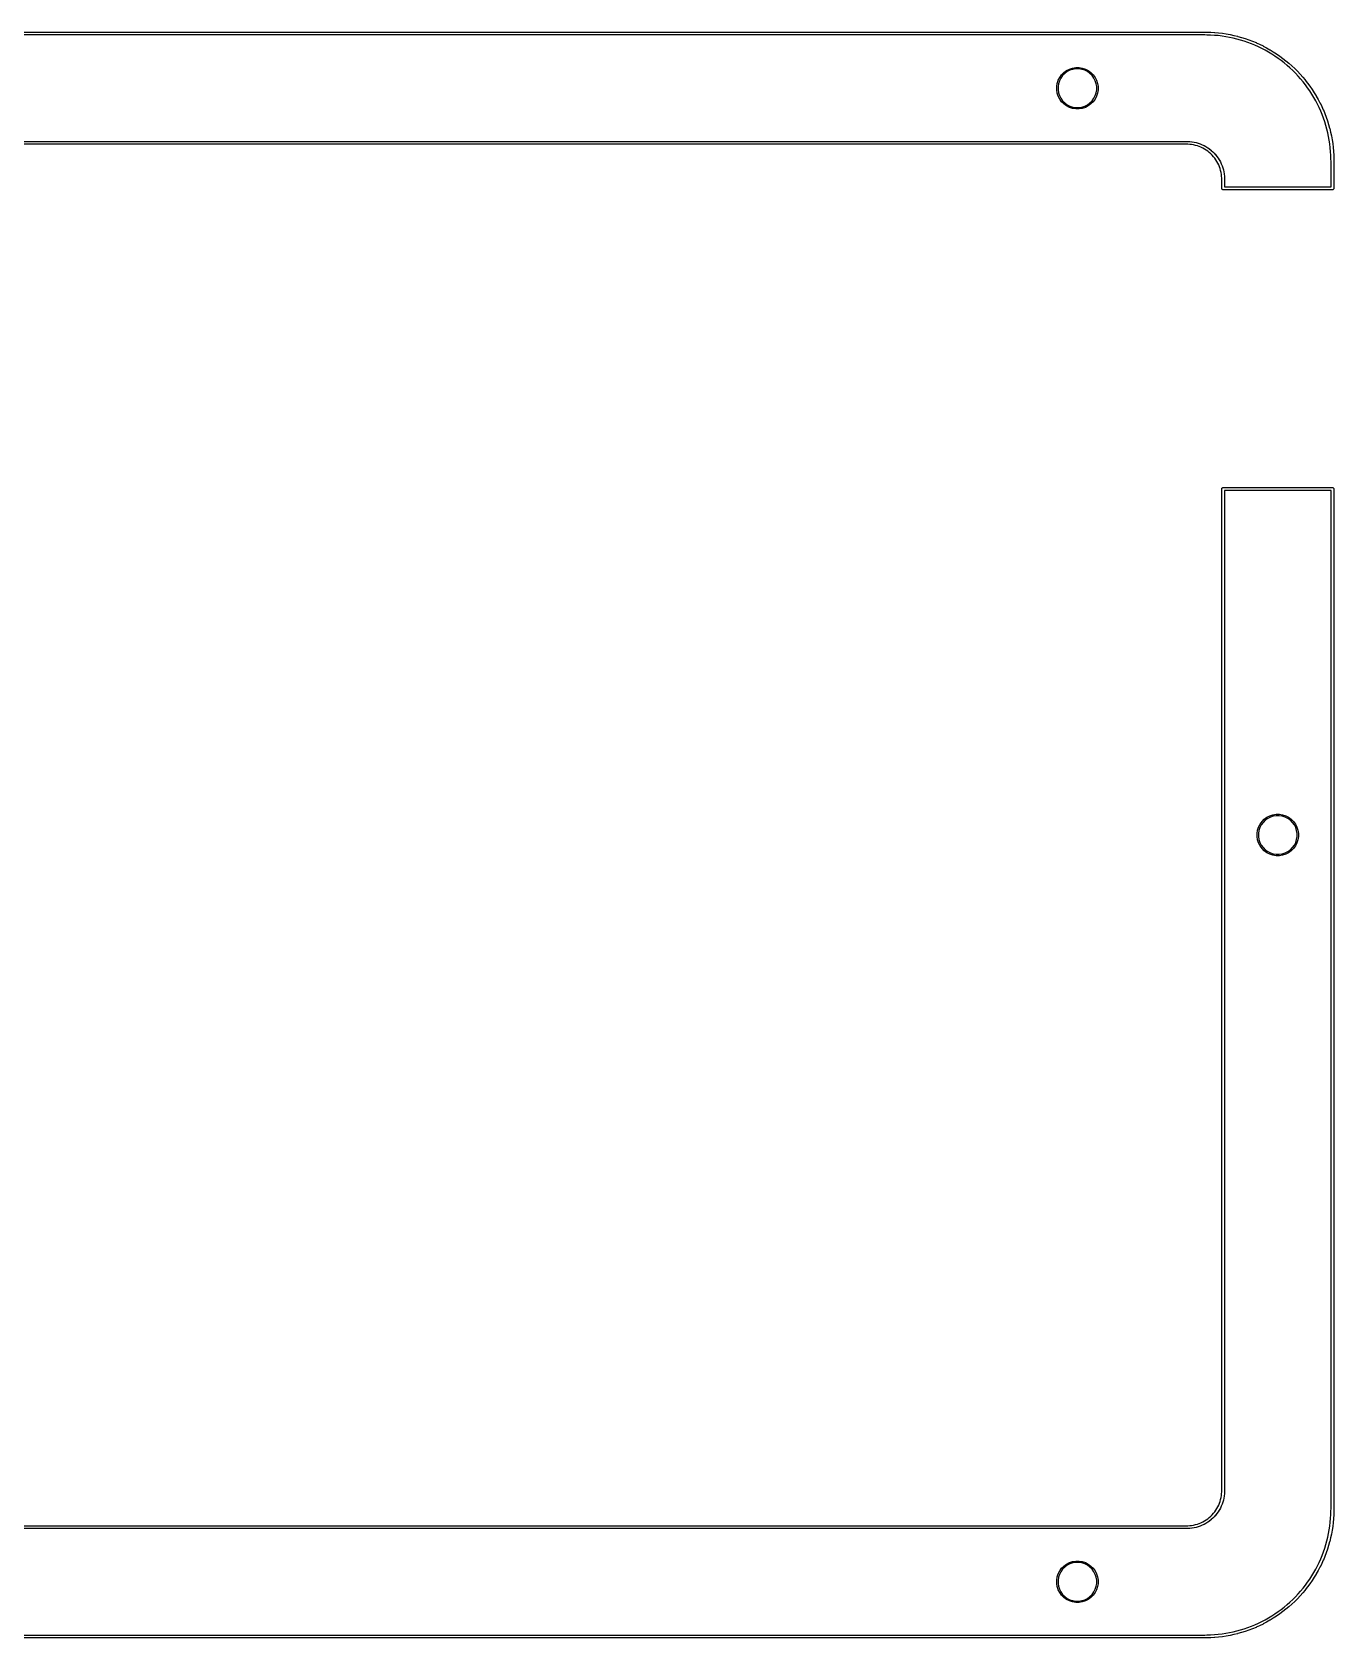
# Model space of a CAD drawing. Header units: inches. Extents: x 2.7 to 10.1, y -5.95 to -1.55.
# Drawn here: x 6.531 to 10.104, y -5.954 to -1.546 of the extents above; entities that cross this region are included whole.
import ezdxf

# ---------------------------------------------------------------- set-up
doc = ezdxf.new("R2010")
doc.units = ezdxf.units.IN
doc.header["$MEASUREMENT"] = 0
doc.layers.add('User.Comments', color=174, linetype='CONTINUOUS', true_color=0x000084)

msp = doc.modelspace()

# ---------------------------------------------------------------- linework, layer by layer
at = {"layer": 'User.Comments', "linetype": 'CONTINUOUS'}
for p, q in [((3.05, -1.5461), (9.75, -1.5461)), ((9.75, -1.5539), (3.05, -1.5539)), ((9.75, -1.5461), (9.75, -1.5461)), ((9.75, -1.5461), (9.7553, -1.5461)), ((9.75, -1.5461), (9.75, -1.5461)), ((9.7552, -1.554), (9.75, -1.5539)), ((9.7657, -1.5543), (9.7552, -1.554)), ((9.7553, -1.5461), (9.7554, -1.5461)), ((9.7554, -1.5461), (9.7554, -1.5461)), ((9.7554, -1.5461), (9.766, -1.5464)), ((9.7761, -1.5549), (9.7657, -1.5543)), ((9.766, -1.5464), (9.766, -1.5464)), ((9.766, -1.5464), (9.7661, -1.5464)), ((9.7661, -1.5464), (9.7766, -1.547)), ((9.7865, -1.5558), (9.7761, -1.5549)), ((9.7766, -1.547), (9.7767, -1.5471)), ((9.7767, -1.5471), (9.7768, -1.5471)), ((9.7768, -1.5471), (9.7873, -1.548)), ((9.7969, -1.5571), (9.7865, -1.5558)), ((9.7873, -1.548), (9.7874, -1.548)), ((9.7874, -1.548), (9.7874, -1.548)), ((9.7874, -1.548), (9.7979, -1.5493)), ((9.8072, -1.5587), (9.7969, -1.5571)), ((9.7979, -1.5493), (9.798, -1.5493)), ((9.798, -1.5493), (9.798, -1.5493)), ((9.798, -1.5493), (9.8085, -1.5509)), ((9.8175, -1.5606), (9.8072, -1.5587)), ((9.8085, -1.5509), (9.8085, -1.5509)), ((9.8085, -1.5509), (9.8086, -1.5509)), ((9.8086, -1.5509), (9.819, -1.5528)), ((9.8277, -1.5628), (9.8175, -1.5606)), ((9.819, -1.5528), (9.8191, -1.5528)), ((9.8191, -1.5528), (9.8191, -1.5529)), ((9.8191, -1.5529), (9.8294, -1.5551)), ((9.8379, -1.5653), (9.8277, -1.5628)), ((9.8294, -1.5551), (9.8295, -1.5551)), ((9.8295, -1.5551), (9.8296, -1.5551)), ((9.8296, -1.5551), (9.8398, -1.5576)), ((9.848, -1.5681), (9.8379, -1.5653)), ((9.8398, -1.5576), (9.8399, -1.5577)), ((9.8399, -1.5577), (9.8399, -1.5577)), ((9.8399, -1.5577), (9.8501, -1.5605)), ((9.8579, -1.5712), (9.848, -1.5681)), ((9.8501, -1.5605), (9.8502, -1.5605)), ((9.8502, -1.5605), (9.8502, -1.5605)), ((9.8502, -1.5605), (9.8603, -1.5637)), ((9.8678, -1.5746), (9.8579, -1.5712)), ((9.8603, -1.5637), (9.8604, -1.5637)), ((9.8604, -1.5637), (9.8605, -1.5637)), ((9.8605, -1.5637), (9.8704, -1.5672)), ((9.8776, -1.5783), (9.8678, -1.5746)), ((9.8704, -1.5672), (9.8705, -1.5672)), ((9.8705, -1.5672), (9.8706, -1.5672)), ((9.8706, -1.5672), (9.8804, -1.571)), ((9.8873, -1.5823), (9.8776, -1.5783)), ((9.8804, -1.571), (9.8805, -1.571)), ((9.8805, -1.571), (9.8806, -1.571)), ((9.8806, -1.571), (9.8903, -1.575)), ((9.8968, -1.5866), (9.8873, -1.5823)), ((9.8903, -1.575), (9.8904, -1.5751)), ((9.8904, -1.5751), (9.8904, -1.5751)), ((9.8904, -1.5751), (9.9001, -1.5794)), ((9.9062, -1.5912), (9.8968, -1.5866)), ((9.9001, -1.5794), (9.9001, -1.5795)), ((9.9001, -1.5795), (9.9002, -1.5795)), ((9.9002, -1.5795), (9.9097, -1.5841)), ((9.9097, -1.5841), (9.9097, -1.5841)), ((9.9097, -1.5841), (9.9098, -1.5842)), ((9.9098, -1.5842), (9.9192, -1.5891)), ((9.9154, -1.596), (9.9062, -1.5912)), ((9.9245, -1.6012), (9.9154, -1.596)), ((9.9192, -1.5891), (9.9192, -1.5891)), ((9.9192, -1.5891), (9.9193, -1.5891)), ((9.9193, -1.5891), (9.9285, -1.5943)), ((9.9335, -1.6066), (9.9245, -1.6012)), ((9.9285, -1.5943), (9.9285, -1.5944)), ((9.9285, -1.5944), (9.9286, -1.5944)), ((9.9286, -1.5944), (9.9376, -1.5999)), ((9.9423, -1.6122), (9.9335, -1.6066)), ((9.9376, -1.5999), (9.9377, -1.5999)), ((9.9377, -1.5999), (9.9377, -1.5999)), ((9.9377, -1.5999), (9.9466, -1.6057)), ((9.9509, -1.6182), (9.9423, -1.6122)), ((9.9466, -1.6057), (9.9466, -1.6057)), ((9.9466, -1.6057), (9.9467, -1.6057)), ((9.9467, -1.6057), (9.9554, -1.6117)), ((9.9593, -1.6244), (9.9509, -1.6182)), ((9.9554, -1.6117), (9.9554, -1.6118)), ((9.9554, -1.6118), (9.9555, -1.6118)), ((9.9555, -1.6118), (9.964, -1.6181)), ((9.9675, -1.6308), (9.9593, -1.6244)), ((9.964, -1.6181), (9.9641, -1.6181)), ((9.9641, -1.6181), (9.9641, -1.6181)), ((9.9641, -1.6181), (9.9724, -1.6247)), ((9.9756, -1.6375), (9.9675, -1.6308)), ((9.9724, -1.6247), (9.9725, -1.6247)), ((9.9725, -1.6247), (9.9725, -1.6247)), ((9.9725, -1.6247), (9.9806, -1.6315)), ((9.3474, -1.6782), (9.3514, -1.6702)), ((9.3546, -1.6722), (9.3509, -1.6796)), ((9.3514, -1.6702), (9.3567, -1.663)), ((9.3595, -1.6655), (9.3546, -1.6722)), ((9.3567, -1.663), (9.363, -1.6567)), ((9.3655, -1.6595), (9.3595, -1.6655)), ((9.363, -1.6567), (9.3702, -1.6514)), ((9.3722, -1.6546), (9.3655, -1.6595)), ((9.3702, -1.6514), (9.3782, -1.6474)), ((9.3796, -1.6509), (9.3722, -1.6546)), ((9.3782, -1.6474), (9.3867, -1.6446)), ((9.3876, -1.6483), (9.3796, -1.6509)), ((9.3867, -1.6446), (9.3955, -1.6432)), ((9.3958, -1.647), (9.3876, -1.6483)), ((9.3955, -1.6432), (9.4045, -1.6432)), ((9.4042, -1.647), (9.3958, -1.647)), ((9.4124, -1.6483), (9.4042, -1.647)), ((9.4045, -1.6432), (9.4133, -1.6446)), ((9.4204, -1.6509), (9.4124, -1.6483)), ((9.4133, -1.6446), (9.4218, -1.6474)), ((9.4278, -1.6546), (9.4204, -1.6509)), ((9.4218, -1.6474), (9.4298, -1.6514)), ((9.4345, -1.6595), (9.4278, -1.6546)), ((9.4298, -1.6514), (9.437, -1.6567)), ((9.4405, -1.6655), (9.4345, -1.6595)), ((9.437, -1.6567), (9.4433, -1.663)), ((9.4454, -1.6722), (9.4405, -1.6655)), ((9.4433, -1.663), (9.4486, -1.6702)), ((9.4491, -1.6796), (9.4454, -1.6722)), ((9.4486, -1.6702), (9.4526, -1.6782)), ((9.9834, -1.6444), (9.9756, -1.6375)), ((9.9806, -1.6315), (9.9807, -1.6315)), ((9.9807, -1.6315), (9.9807, -1.6316)), ((9.9807, -1.6316), (9.9886, -1.6386)), ((9.991, -1.6516), (9.9834, -1.6444)), ((9.9886, -1.6386), (9.9887, -1.6386)), ((9.9887, -1.6386), (9.9887, -1.6387)), ((9.9887, -1.6387), (9.9964, -1.6459)), ((9.9984, -1.659), (9.991, -1.6516)), ((9.9964, -1.6459), (9.9965, -1.646)), ((9.9965, -1.646), (9.9965, -1.646)), ((9.9965, -1.646), (10.004, -1.6535)), ((10.0056, -1.6666), (9.9984, -1.659)), ((10.004, -1.6535), (10.004, -1.6535)), ((10.004, -1.6535), (10.0041, -1.6536)), ((10.0041, -1.6536), (10.0113, -1.6613)), ((10.0125, -1.6744), (10.0056, -1.6666)), ((10.0113, -1.6613), (10.0114, -1.6613)), ((10.0114, -1.6613), (10.0114, -1.6614)), ((10.0114, -1.6614), (10.0184, -1.6693)), ((10.0192, -1.6825), (10.0125, -1.6744)), ((10.0184, -1.6693), (10.0185, -1.6693)), ((10.0185, -1.6693), (10.0185, -1.6694)), ((10.0185, -1.6694), (10.0253, -1.6775)), ((9.3432, -1.6955), (9.3446, -1.6867)), ((9.3432, -1.6958), (9.3432, -1.6955)), ((9.3432, -1.7045), (9.3432, -1.6958)), ((9.3446, -1.7133), (9.3432, -1.7045)), ((9.3446, -1.6867), (9.3474, -1.6782)), ((9.3474, -1.7218), (9.3446, -1.7133)), ((9.3483, -1.6876), (9.347, -1.6958)), ((9.347, -1.6958), (9.347, -1.7042)), ((9.347, -1.7042), (9.3483, -1.7124)), ((9.3509, -1.6796), (9.3483, -1.6876)), ((9.3483, -1.7124), (9.3509, -1.7204)), ((9.4517, -1.6876), (9.4491, -1.6796)), ((9.4491, -1.7204), (9.4517, -1.7124)), ((9.453, -1.6958), (9.4517, -1.6876)), ((9.4517, -1.7124), (9.453, -1.7042)), ((9.4526, -1.6782), (9.4554, -1.6867)), ((9.4554, -1.7133), (9.4526, -1.7218)), ((9.453, -1.7042), (9.453, -1.6958)), ((9.4554, -1.6867), (9.4568, -1.6955)), ((9.4568, -1.7045), (9.4554, -1.7133)), ((9.4568, -1.6955), (9.4568, -1.7045)), ((10.0256, -1.6907), (10.0192, -1.6825)), ((10.0253, -1.6775), (10.0253, -1.6775)), ((10.0253, -1.6775), (10.0253, -1.6776)), ((10.0253, -1.6776), (10.0319, -1.6859)), ((10.0318, -1.6991), (10.0256, -1.6907)), ((10.0378, -1.7077), (10.0318, -1.6991)), ((10.0319, -1.6859), (10.0319, -1.6859)), ((10.0319, -1.6859), (10.0319, -1.686)), ((10.0319, -1.686), (10.0382, -1.6945)), ((10.0434, -1.7165), (10.0378, -1.7077)), ((10.0382, -1.6945), (10.0382, -1.6946)), ((10.0382, -1.6946), (10.0383, -1.6946)), ((10.0383, -1.6946), (10.0443, -1.7033)), ((10.0488, -1.7255), (10.0434, -1.7165)), ((10.0443, -1.7033), (10.0443, -1.7034)), ((10.0443, -1.7034), (10.0443, -1.7034)), ((10.0443, -1.7034), (10.0501, -1.7123)), ((10.0501, -1.7123), (10.0501, -1.7123)), ((10.0501, -1.7123), (10.0501, -1.7124)), ((10.0501, -1.7124), (10.0556, -1.7214)), ((9.3514, -1.7298), (9.3474, -1.7218)), ((9.3509, -1.7204), (9.3546, -1.7278)), ((9.3567, -1.737), (9.3514, -1.7298)), ((9.3546, -1.7278), (9.3595, -1.7345)), ((9.363, -1.7433), (9.3567, -1.737)), ((9.3595, -1.7345), (9.3655, -1.7405)), ((9.3702, -1.7486), (9.363, -1.7433)), ((9.3655, -1.7405), (9.3722, -1.7454)), ((9.3782, -1.7526), (9.3702, -1.7486)), ((9.3722, -1.7454), (9.3796, -1.7491)), ((9.3867, -1.7554), (9.3782, -1.7526)), ((9.3796, -1.7491), (9.3876, -1.7517)), ((9.3955, -1.7568), (9.3867, -1.7554)), ((9.3876, -1.7517), (9.3958, -1.753)), ((9.4045, -1.7568), (9.3955, -1.7568)), ((9.3958, -1.753), (9.4042, -1.753)), ((9.4042, -1.753), (9.4124, -1.7517)), ((9.4133, -1.7554), (9.4045, -1.7568)), ((9.4124, -1.7517), (9.4204, -1.7491)), ((9.4218, -1.7526), (9.4133, -1.7554)), ((9.4204, -1.7491), (9.4278, -1.7454)), ((9.4298, -1.7486), (9.4218, -1.7526)), ((9.4278, -1.7454), (9.4345, -1.7405)), ((9.437, -1.7433), (9.4298, -1.7486)), ((9.4345, -1.7405), (9.4405, -1.7345)), ((9.4433, -1.737), (9.437, -1.7433)), ((9.4405, -1.7345), (9.4454, -1.7278)), ((9.4486, -1.7298), (9.4433, -1.737)), ((9.4454, -1.7278), (9.4491, -1.7204)), ((9.4526, -1.7218), (9.4486, -1.7298)), ((10.054, -1.7346), (10.0488, -1.7255)), ((10.0588, -1.7438), (10.054, -1.7346)), ((10.0556, -1.7214), (10.0556, -1.7215)), ((10.0556, -1.7215), (10.0557, -1.7215)), ((10.0557, -1.7215), (10.0609, -1.7307)), ((10.0634, -1.7532), (10.0588, -1.7438)), ((10.0609, -1.7307), (10.0609, -1.7308)), ((10.0609, -1.7308), (10.0609, -1.7308)), ((10.0609, -1.7308), (10.0658, -1.7402)), ((10.0677, -1.7627), (10.0634, -1.7532)), ((10.0658, -1.7402), (10.0659, -1.7403)), ((10.0659, -1.7403), (10.0659, -1.7403)), ((10.0659, -1.7403), (10.0705, -1.7498)), ((10.0717, -1.7724), (10.0677, -1.7627)), ((10.0705, -1.7498), (10.0705, -1.7499)), ((10.0705, -1.7499), (10.0706, -1.7499)), ((10.0706, -1.7499), (10.0749, -1.7596)), ((10.0749, -1.7596), (10.0749, -1.7596)), ((10.0749, -1.7596), (10.075, -1.7597)), ((10.075, -1.7597), (10.079, -1.7694)), ((10.0754, -1.7822), (10.0717, -1.7724)), ((10.0788, -1.7921), (10.0754, -1.7822)), ((10.0819, -1.802), (10.0788, -1.7921)), ((10.079, -1.7694), (10.079, -1.7695)), ((10.079, -1.7695), (10.079, -1.7696)), ((10.079, -1.7696), (10.0828, -1.7794)), ((10.0847, -1.8121), (10.0819, -1.802)), ((10.0828, -1.7794), (10.0828, -1.7795)), ((10.0828, -1.7795), (10.0828, -1.7796)), ((10.0828, -1.7796), (10.0863, -1.7895)), ((10.0863, -1.7895), (10.0863, -1.7896)), ((10.0863, -1.7896), (10.0863, -1.7897)), ((10.0863, -1.7897), (10.0895, -1.7998)), ((10.0895, -1.7998), (10.0895, -1.7998)), ((10.0895, -1.7998), (10.0895, -1.7999)), ((10.0895, -1.7999), (10.0923, -1.8101)), ((3.1, -1.8461), (9.7, -1.8461)), ((9.7, -1.8461), (9.7, -1.8461)), ((9.7, -1.8461), (9.7, -1.8461)), ((9.7, -1.8461), (9.7028, -1.8461)), ((9.7028, -1.8461), (9.7029, -1.8461)), ((9.7029, -1.8461), (9.703, -1.8461)), ((9.703, -1.8461), (9.7086, -1.8464)), ((9.7086, -1.8464), (9.7087, -1.8464)), ((9.7087, -1.8464), (9.7088, -1.8464)), ((9.7088, -1.8464), (9.7144, -1.8471)), ((9.7144, -1.8471), (9.7145, -1.8471)), ((9.7145, -1.8471), (9.7146, -1.8471)), ((9.7146, -1.8471), (9.7202, -1.848)), ((9.7202, -1.848), (9.7203, -1.848)), ((9.7203, -1.848), (9.7204, -1.8481)), ((9.7204, -1.8481), (9.7259, -1.8493)), ((9.7259, -1.8493), (9.726, -1.8493)), ((9.726, -1.8493), (9.7261, -1.8494)), ((9.7261, -1.8494), (9.7315, -1.8509)), ((9.7315, -1.8509), (9.7316, -1.851)), ((9.7316, -1.851), (9.7317, -1.851)), ((9.7317, -1.851), (9.737, -1.8528)), ((10.0872, -1.8223), (10.0847, -1.8121)), ((10.0894, -1.8325), (10.0872, -1.8223)), ((10.0913, -1.8428), (10.0894, -1.8325)), ((10.0929, -1.8531), (10.0913, -1.8428)), ((10.0923, -1.8101), (10.0923, -1.8101)), ((10.0923, -1.8101), (10.0924, -1.8102)), ((10.0924, -1.8102), (10.0949, -1.8204)), ((10.0949, -1.8204), (10.0949, -1.8205)), ((10.0949, -1.8205), (10.0949, -1.8206)), ((10.0949, -1.8206), (10.0971, -1.8309)), ((10.0971, -1.8309), (10.0972, -1.8309)), ((10.0972, -1.8309), (10.0972, -1.831)), ((10.0972, -1.831), (10.0991, -1.8414)), ((10.0991, -1.8414), (10.0991, -1.8415)), ((10.0991, -1.8415), (10.0991, -1.8415)), ((10.0991, -1.8415), (10.1007, -1.852)), ((9.7, -1.8539), (3.1, -1.8539)), ((9.7027, -1.854), (9.7, -1.8539)), ((9.7081, -1.8543), (9.7027, -1.854)), ((9.7134, -1.8549), (9.7081, -1.8543)), ((9.7187, -1.8558), (9.7134, -1.8549)), ((9.724, -1.857), (9.7187, -1.8558)), ((9.7292, -1.8585), (9.724, -1.857)), ((9.7343, -1.8602), (9.7292, -1.8585)), ((9.7392, -1.8623), (9.7343, -1.8602)), ((9.737, -1.8528), (9.7371, -1.8529)), ((9.7371, -1.8529), (9.7372, -1.8529)), ((9.7372, -1.8529), (9.7424, -1.8551)), ((9.7441, -1.8646), (9.7392, -1.8623)), ((9.7424, -1.8551), (9.7425, -1.8551)), ((9.7425, -1.8551), (9.7426, -1.8552)), ((9.7426, -1.8552), (9.7476, -1.8576)), ((9.7488, -1.8672), (9.7441, -1.8646)), ((9.7476, -1.8576), (9.7477, -1.8576)), ((9.7477, -1.8576), (9.7478, -1.8577)), ((9.7478, -1.8577), (9.7527, -1.8604)), ((9.7534, -1.8701), (9.7488, -1.8672)), ((9.7527, -1.8604), (9.7528, -1.8605)), ((9.7528, -1.8605), (9.7529, -1.8605)), ((9.7529, -1.8605), (9.7577, -1.8635)), ((9.7578, -1.8732), (9.7534, -1.8701)), ((9.7577, -1.8635), (9.7578, -1.8636)), ((9.7578, -1.8636), (9.7578, -1.8636)), ((9.7578, -1.8636), (9.7624, -1.8669)), ((9.762, -1.8766), (9.7578, -1.8732)), ((9.766, -1.8802), (9.762, -1.8766)), ((9.7624, -1.8669), (9.7625, -1.8669)), ((9.7625, -1.8669), (9.7626, -1.867)), ((9.7626, -1.867), (9.767, -1.8705)), ((9.7698, -1.884), (9.766, -1.8802)), ((9.767, -1.8705), (9.7671, -1.8706)), ((9.7671, -1.8706), (9.7672, -1.8706)), ((9.7672, -1.8706), (9.7713, -1.8744)), ((9.7734, -1.888), (9.7698, -1.884)), ((9.7713, -1.8744), (9.7714, -1.8745)), ((9.7714, -1.8745), (9.7715, -1.8745)), ((9.7715, -1.8745), (9.7755, -1.8785)), ((9.7768, -1.8922), (9.7734, -1.888)), ((9.7755, -1.8785), (9.7755, -1.8786)), ((9.7755, -1.8786), (9.7756, -1.8787)), ((9.7756, -1.8787), (9.7794, -1.8828)), ((9.7799, -1.8966), (9.7768, -1.8922)), ((9.7794, -1.8828), (9.7794, -1.8829)), ((9.7794, -1.8829), (9.7795, -1.883)), ((9.7795, -1.883), (9.783, -1.8874)), ((9.783, -1.8874), (9.7831, -1.8875)), ((9.7831, -1.8875), (9.7831, -1.8876)), ((9.7831, -1.8876), (9.7864, -1.8922)), ((9.7864, -1.8922), (9.7864, -1.8922)), ((9.7864, -1.8922), (9.7865, -1.8923)), ((9.7865, -1.8923), (9.7895, -1.8971)), ((10.0941, -1.8635), (10.0929, -1.8531)), ((10.0951, -1.8739), (10.0941, -1.8635)), ((10.0957, -1.8843), (10.0951, -1.8739)), ((10.096, -1.8948), (10.0957, -1.8843)), ((10.0961, -1.9), (10.096, -1.8948)), ((10.1007, -1.852), (10.1007, -1.852)), ((10.1007, -1.852), (10.1007, -1.8521)), ((10.1007, -1.8521), (10.102, -1.8626)), ((10.102, -1.8626), (10.102, -1.8626)), ((10.102, -1.8626), (10.102, -1.8627)), ((10.102, -1.8627), (10.1029, -1.8732)), ((10.1029, -1.8732), (10.1029, -1.8733)), ((10.1029, -1.8733), (10.103, -1.8734)), ((10.103, -1.8734), (10.1036, -1.8839)), ((10.1036, -1.8839), (10.1036, -1.884)), ((10.1036, -1.884), (10.1036, -1.884)), ((10.1036, -1.884), (10.1039, -1.8946)), ((10.1039, -1.8946), (10.1039, -1.8946)), ((10.1039, -1.8946), (10.1039, -1.8947)), ((10.1039, -1.8947), (10.1039, -1.9)), ((9.7828, -1.9012), (9.7799, -1.8966)), ((9.7854, -1.9059), (9.7828, -1.9012)), ((9.7877, -1.9108), (9.7854, -1.9059)), ((9.7898, -1.9157), (9.7877, -1.9108)), ((9.7895, -1.8971), (9.7895, -1.8972)), ((9.7895, -1.8972), (9.7896, -1.8973)), ((9.7896, -1.8973), (9.7923, -1.9022)), ((9.7915, -1.9208), (9.7898, -1.9157)), ((9.793, -1.926), (9.7915, -1.9208)), ((9.7923, -1.9022), (9.7924, -1.9023)), ((9.7924, -1.9023), (9.7924, -1.9024)), ((9.7924, -1.9024), (9.7948, -1.9074)), ((9.7942, -1.9313), (9.793, -1.926)), ((9.7951, -1.9366), (9.7942, -1.9313)), ((9.7948, -1.9074), (9.7949, -1.9075)), ((9.7949, -1.9075), (9.7949, -1.9076)), ((9.7949, -1.9076), (9.7971, -1.9128)), ((9.7957, -1.9419), (9.7951, -1.9366)), ((9.7971, -1.9128), (9.7971, -1.9129)), ((9.7971, -1.9129), (9.7972, -1.913)), ((9.7972, -1.913), (9.799, -1.9183)), ((9.799, -1.9183), (9.799, -1.9184)), ((9.799, -1.9184), (9.7991, -1.9185)), ((9.7991, -1.9185), (9.8006, -1.9239)), ((9.8006, -1.9239), (9.8007, -1.924)), ((9.8007, -1.924), (9.8007, -1.9241)), ((9.8007, -1.9241), (9.8019, -1.9296)), ((9.8019, -1.9296), (9.802, -1.9297)), ((9.802, -1.9297), (9.802, -1.9298)), ((9.802, -1.9298), (9.8029, -1.9354)), ((9.8029, -1.9354), (9.8029, -1.9355)), ((9.8029, -1.9355), (9.8029, -1.9356)), ((9.8029, -1.9356), (9.8036, -1.9412)), ((10.0961, -1.9711), (10.0961, -1.9)), ((10.1039, -1.9), (10.1039, -1.9)), ((10.1039, -1.9), (10.1039, -1.9)), ((10.1039, -1.9), (10.1039, -1.975)), ((9.796, -1.9473), (9.7957, -1.9419)), ((9.7961, -1.95), (9.796, -1.9473)), ((9.7961, -1.975), (9.7961, -1.95)), ((9.7961, -1.9758), (9.7961, -1.975)), ((9.7967, -1.9772), (9.7961, -1.9758)), ((9.7978, -1.9783), (9.7967, -1.9772)), ((9.7992, -1.9789), (9.7978, -1.9783)), ((9.8, -1.9789), (9.7992, -1.9789)), ((10.1, -1.9789), (9.8, -1.9789)), ((9.8036, -1.9412), (9.8036, -1.9413)), ((9.8036, -1.9413), (9.8036, -1.9414)), ((9.8036, -1.9414), (9.8039, -1.947)), ((9.8039, -1.947), (9.8039, -1.9471)), ((9.8039, -1.9471), (9.8039, -1.9472)), ((9.8039, -1.9472), (9.8039, -1.95)), ((9.8039, -1.95), (9.8039, -1.95)), ((9.8039, -1.95), (9.8039, -1.95)), ((9.8039, -1.95), (9.8039, -1.9711)), ((9.8039, -1.9711), (10.0961, -1.9711)), ((10.1008, -1.9789), (10.1, -1.9789)), ((10.1022, -1.9783), (10.1008, -1.9789)), ((10.1033, -1.9772), (10.1022, -1.9783)), ((10.1039, -1.9758), (10.1033, -1.9772)), ((10.1039, -1.975), (10.1039, -1.9758)), ((9.7961, -2.7992), (9.7967, -2.7978)), ((9.7961, -2.8), (9.7961, -2.7992)), ((9.7961, -5.55), (9.7961, -2.8)), ((9.7967, -2.7978), (9.7978, -2.7967)), ((9.7978, -2.7967), (9.7992, -2.7961)), ((9.7992, -2.7961), (9.8, -2.7961)), ((9.8, -2.7961), (10.1, -2.7961)), ((10.0961, -2.8039), (9.8039, -2.8039)), ((9.8039, -2.8039), (9.8039, -5.55)), ((10.0961, -5.6), (10.0961, -2.8039)), ((10.1, -2.7961), (10.1008, -2.7961)), ((10.1008, -2.7961), (10.1022, -2.7967)), ((10.1022, -2.7967), (10.1033, -2.7978)), ((10.1033, -2.7978), (10.1039, -2.7992)), ((10.1039, -2.7992), (10.1039, -2.8)), ((10.1039, -2.8), (10.1039, -5.6)), ((9.913, -3.7067), (9.9202, -3.7014)), ((9.9202, -3.7014), (9.9282, -3.6974)), ((9.9296, -3.7009), (9.9222, -3.7046)), ((9.9282, -3.6974), (9.9367, -3.6946)), ((9.9376, -3.6983), (9.9296, -3.7009)), ((9.9367, -3.6946), (9.9455, -3.6932)), ((9.9458, -3.697), (9.9376, -3.6983)), ((9.9455, -3.6932), (9.9545, -3.6932)), ((9.9542, -3.697), (9.9458, -3.697)), ((9.9624, -3.6983), (9.9542, -3.697)), ((9.9545, -3.6932), (9.9633, -3.6946)), ((9.9704, -3.7009), (9.9624, -3.6983)), ((9.9633, -3.6946), (9.9718, -3.6974)), ((9.9778, -3.7046), (9.9704, -3.7009)), ((9.9718, -3.6974), (9.9798, -3.7014)), ((9.9798, -3.7014), (9.987, -3.7067)), ((9.8932, -3.7455), (9.8946, -3.7367)), ((9.8932, -3.7458), (9.8932, -3.7455)), ((9.8932, -3.7545), (9.8932, -3.7458)), ((9.8946, -3.7367), (9.8974, -3.7282)), ((9.8983, -3.7376), (9.897, -3.7458)), ((9.897, -3.7458), (9.897, -3.7542)), ((9.8974, -3.7282), (9.9014, -3.7202)), ((9.9009, -3.7296), (9.8983, -3.7376)), ((9.9046, -3.7222), (9.9009, -3.7296)), ((9.9014, -3.7202), (9.9067, -3.713)), ((9.9095, -3.7155), (9.9046, -3.7222)), ((9.9067, -3.713), (9.913, -3.7067)), ((9.9155, -3.7095), (9.9095, -3.7155)), ((9.9222, -3.7046), (9.9155, -3.7095)), ((9.9845, -3.7095), (9.9778, -3.7046)), ((9.9905, -3.7155), (9.9845, -3.7095)), ((9.987, -3.7067), (9.9933, -3.713)), ((9.9954, -3.7222), (9.9905, -3.7155)), ((9.9933, -3.713), (9.9986, -3.7202)), ((9.9991, -3.7296), (9.9954, -3.7222)), ((9.9986, -3.7202), (10.0026, -3.7282)), ((10.0017, -3.7376), (9.9991, -3.7296)), ((10.003, -3.7458), (10.0017, -3.7376)), ((10.0026, -3.7282), (10.0054, -3.7367)), ((10.003, -3.7542), (10.003, -3.7458)), ((10.0054, -3.7367), (10.0068, -3.7455)), ((10.0068, -3.7455), (10.0068, -3.7545)), ((9.8946, -3.7633), (9.8932, -3.7545)), ((9.8974, -3.7718), (9.8946, -3.7633)), ((9.897, -3.7542), (9.8983, -3.7624)), ((9.9014, -3.7798), (9.8974, -3.7718)), ((9.8983, -3.7624), (9.9009, -3.7704)), ((9.9009, -3.7704), (9.9046, -3.7778)), ((9.9067, -3.787), (9.9014, -3.7798)), ((9.9046, -3.7778), (9.9095, -3.7845)), ((9.913, -3.7933), (9.9067, -3.787)), ((9.9095, -3.7845), (9.9155, -3.7905)), ((9.9155, -3.7905), (9.9222, -3.7954)), ((9.9778, -3.7954), (9.9845, -3.7905)), ((9.9845, -3.7905), (9.9905, -3.7845)), ((9.9933, -3.787), (9.987, -3.7933)), ((9.9905, -3.7845), (9.9954, -3.7778)), ((9.9986, -3.7798), (9.9933, -3.787)), ((9.9954, -3.7778), (9.9991, -3.7704)), ((10.0026, -3.7718), (9.9986, -3.7798)), ((9.9991, -3.7704), (10.0017, -3.7624)), ((10.0017, -3.7624), (10.003, -3.7542)), ((10.0054, -3.7633), (10.0026, -3.7718)), ((10.0068, -3.7545), (10.0054, -3.7633)), ((9.9202, -3.7986), (9.913, -3.7933)), ((9.9282, -3.8026), (9.9202, -3.7986)), ((9.9222, -3.7954), (9.9296, -3.7991)), ((9.9367, -3.8054), (9.9282, -3.8026)), ((9.9296, -3.7991), (9.9376, -3.8017)), ((9.9455, -3.8068), (9.9367, -3.8054)), ((9.9376, -3.8017), (9.9458, -3.803)), ((9.9545, -3.8068), (9.9455, -3.8068)), ((9.9458, -3.803), (9.9542, -3.803)), ((9.9542, -3.803), (9.9624, -3.8017)), ((9.9633, -3.8054), (9.9545, -3.8068)), ((9.9624, -3.8017), (9.9704, -3.7991)), ((9.9718, -3.8026), (9.9633, -3.8054)), ((9.9704, -3.7991), (9.9778, -3.7954)), ((9.9798, -3.7986), (9.9718, -3.8026)), ((9.987, -3.7933), (9.9798, -3.7986)), ((9.7957, -5.5581), (9.796, -5.5527)), ((9.796, -5.5527), (9.7961, -5.55)), ((9.8039, -5.553), (9.8036, -5.5586)), ((9.8039, -5.55), (9.8039, -5.55)), ((9.8039, -5.55), (9.8039, -5.55)), ((9.8039, -5.55), (9.8039, -5.5528)), ((9.8039, -5.5528), (9.8039, -5.5529)), ((9.8039, -5.5529), (9.8039, -5.553)), ((9.7828, -5.5988), (9.7854, -5.5941)), ((9.7854, -5.5941), (9.7877, -5.5892)), ((9.7877, -5.5892), (9.7898, -5.5843)), ((9.7923, -5.5978), (9.7896, -5.6027)), ((9.7898, -5.5843), (9.7915, -5.5792)), ((9.7915, -5.5792), (9.793, -5.574)), ((9.7924, -5.5977), (9.7923, -5.5978)), ((9.7948, -5.5926), (9.7924, -5.5976)), ((9.7924, -5.5976), (9.7924, -5.5977)), ((9.793, -5.574), (9.7942, -5.5687)), ((9.7942, -5.5687), (9.7951, -5.5634)), ((9.7949, -5.5925), (9.7948, -5.5926)), ((9.7971, -5.5872), (9.7949, -5.5924)), ((9.7949, -5.5924), (9.7949, -5.5925)), ((9.7951, -5.5634), (9.7957, -5.5581)), ((9.7972, -5.587), (9.7971, -5.5871)), ((9.7971, -5.5871), (9.7971, -5.5872)), ((9.799, -5.5817), (9.7972, -5.587)), ((9.7991, -5.5815), (9.799, -5.5816)), ((9.799, -5.5816), (9.799, -5.5817)), ((9.8006, -5.5761), (9.7991, -5.5815)), ((9.8007, -5.576), (9.8006, -5.5761)), ((9.8019, -5.5704), (9.8007, -5.5759)), ((9.8007, -5.5759), (9.8007, -5.576)), ((9.802, -5.5703), (9.8019, -5.5704)), ((9.8029, -5.5646), (9.802, -5.5702)), ((9.802, -5.5702), (9.802, -5.5703)), ((9.8036, -5.5588), (9.8029, -5.5644)), ((9.8029, -5.5644), (9.8029, -5.5645)), ((9.8029, -5.5645), (9.8029, -5.5646)), ((9.8036, -5.5586), (9.8036, -5.5587)), ((9.8036, -5.5587), (9.8036, -5.5588)), ((9.724, -5.643), (9.7292, -5.6415)), ((9.7292, -5.6415), (9.7343, -5.6398)), ((9.7343, -5.6398), (9.7392, -5.6377)), ((9.7392, -5.6377), (9.7441, -5.6354)), ((9.7441, -5.6354), (9.7488, -5.6328)), ((9.7527, -5.6396), (9.7478, -5.6423)), ((9.7488, -5.6328), (9.7534, -5.6299)), ((9.7528, -5.6395), (9.7527, -5.6396)), ((9.7529, -5.6395), (9.7528, -5.6395)), ((9.7577, -5.6365), (9.7529, -5.6395)), ((9.7534, -5.6299), (9.7578, -5.6268)), ((9.7578, -5.6364), (9.7577, -5.6365)), ((9.7578, -5.6268), (9.762, -5.6234)), ((9.7624, -5.6331), (9.7578, -5.6364)), ((9.7578, -5.6364), (9.7578, -5.6364)), ((9.762, -5.6234), (9.766, -5.6198)), ((9.7625, -5.6331), (9.7624, -5.6331)), ((9.7626, -5.633), (9.7625, -5.6331)), ((9.767, -5.6295), (9.7626, -5.633)), ((9.766, -5.6198), (9.7698, -5.616)), ((9.7671, -5.6294), (9.767, -5.6295)), ((9.7672, -5.6294), (9.7671, -5.6294)), ((9.7713, -5.6256), (9.7672, -5.6294)), ((9.7698, -5.616), (9.7734, -5.612)), ((9.7714, -5.6255), (9.7713, -5.6256)), ((9.7715, -5.6255), (9.7714, -5.6255)), ((9.7755, -5.6215), (9.7715, -5.6255)), ((9.7734, -5.612), (9.7768, -5.6078)), ((9.7756, -5.6213), (9.7755, -5.6214)), ((9.7755, -5.6214), (9.7755, -5.6215)), ((9.7794, -5.6172), (9.7756, -5.6213)), ((9.7768, -5.6078), (9.7799, -5.6034)), ((9.7795, -5.617), (9.7794, -5.6171)), ((9.7794, -5.6171), (9.7794, -5.6172)), ((9.783, -5.6126), (9.7795, -5.617)), ((9.7799, -5.6034), (9.7828, -5.5988)), ((9.7831, -5.6125), (9.783, -5.6126)), ((9.7864, -5.6078), (9.7831, -5.6124)), ((9.7831, -5.6124), (9.7831, -5.6125)), ((9.7865, -5.6077), (9.7864, -5.6078)), ((9.7864, -5.6078), (9.7864, -5.6078)), ((9.7895, -5.6029), (9.7865, -5.6077)), ((9.7896, -5.6027), (9.7895, -5.6028)), ((9.7895, -5.6028), (9.7895, -5.6029)), ((10.0929, -5.6469), (10.0941, -5.6365)), ((10.0941, -5.6365), (10.0951, -5.6261)), ((10.0951, -5.6261), (10.0957, -5.6157)), ((10.0957, -5.6157), (10.096, -5.6052)), ((10.096, -5.6052), (10.0961, -5.6)), ((10.102, -5.6374), (10.1007, -5.6479)), ((10.1029, -5.6268), (10.102, -5.6373)), ((10.102, -5.6373), (10.102, -5.6374)), ((10.102, -5.6374), (10.102, -5.6374)), ((10.103, -5.6266), (10.1029, -5.6267)), ((10.1029, -5.6267), (10.1029, -5.6268)), ((10.1036, -5.6161), (10.103, -5.6266)), ((10.1039, -5.6054), (10.1036, -5.616)), ((10.1036, -5.616), (10.1036, -5.616)), ((10.1036, -5.616), (10.1036, -5.6161)), ((10.1039, -5.6), (10.1039, -5.6)), ((10.1039, -5.6), (10.1039, -5.6)), ((10.1039, -5.6), (10.1039, -5.6053)), ((10.1039, -5.6053), (10.1039, -5.6054)), ((10.1039, -5.6054), (10.1039, -5.6054)), ((3.1, -5.6461), (9.7, -5.6461)), ((9.7, -5.6539), (3.1, -5.6539)), ((9.7, -5.6461), (9.7027, -5.646)), ((9.7028, -5.6539), (9.7, -5.6539)), ((9.7, -5.6539), (9.7, -5.6539)), ((9.7, -5.6539), (9.7, -5.6539)), ((9.7027, -5.646), (9.7081, -5.6457)), ((9.7029, -5.6539), (9.7028, -5.6539)), ((9.703, -5.6539), (9.7029, -5.6539)), ((9.7086, -5.6536), (9.703, -5.6539)), ((9.7081, -5.6457), (9.7134, -5.6451)), ((9.7087, -5.6536), (9.7086, -5.6536)), ((9.7088, -5.6536), (9.7087, -5.6536)), ((9.7144, -5.6529), (9.7088, -5.6536)), ((9.7134, -5.6451), (9.7187, -5.6442)), ((9.7145, -5.6529), (9.7144, -5.6529)), ((9.7146, -5.6529), (9.7145, -5.6529)), ((9.7202, -5.652), (9.7146, -5.6529)), ((9.7187, -5.6442), (9.724, -5.643)), ((9.7203, -5.652), (9.7202, -5.652)), ((9.7204, -5.6519), (9.7203, -5.652)), ((9.7259, -5.6507), (9.7204, -5.6519)), ((9.726, -5.6507), (9.7259, -5.6507)), ((9.7261, -5.6506), (9.726, -5.6507)), ((9.7315, -5.6491), (9.7261, -5.6506)), ((9.7316, -5.649), (9.7315, -5.6491)), ((9.7317, -5.649), (9.7316, -5.649)), ((9.737, -5.6472), (9.7317, -5.649)), ((9.7371, -5.6471), (9.737, -5.6472)), ((9.7372, -5.6471), (9.7371, -5.6471)), ((9.7424, -5.6449), (9.7372, -5.6471)), ((9.7425, -5.6449), (9.7424, -5.6449)), ((9.7426, -5.6448), (9.7425, -5.6449)), ((9.7476, -5.6424), (9.7426, -5.6448)), ((9.7477, -5.6424), (9.7476, -5.6424)), ((9.7478, -5.6423), (9.7477, -5.6424)), ((10.0847, -5.6879), (10.0872, -5.6777)), ((10.0872, -5.6777), (10.0894, -5.6675)), ((10.0894, -5.6675), (10.0913, -5.6572)), ((10.0913, -5.6572), (10.0929, -5.6469)), ((10.0949, -5.6796), (10.0924, -5.6898)), ((10.0971, -5.6691), (10.0949, -5.6794)), ((10.0949, -5.6794), (10.0949, -5.6795)), ((10.0949, -5.6795), (10.0949, -5.6796)), ((10.0972, -5.6691), (10.0971, -5.6691)), ((10.0991, -5.6586), (10.0972, -5.669)), ((10.0972, -5.669), (10.0972, -5.6691)), ((10.1007, -5.648), (10.0991, -5.6585)), ((10.0991, -5.6585), (10.0991, -5.6585)), ((10.0991, -5.6585), (10.0991, -5.6586)), ((10.1007, -5.6479), (10.1007, -5.648)), ((10.1007, -5.648), (10.1007, -5.648)), ((10.0677, -5.7373), (10.0717, -5.7276)), ((10.0717, -5.7276), (10.0754, -5.7178)), ((10.0754, -5.7178), (10.0788, -5.7079)), ((10.0788, -5.7079), (10.0819, -5.698)), ((10.0828, -5.7206), (10.079, -5.7304)), ((10.0819, -5.698), (10.0847, -5.6879)), ((10.0863, -5.7105), (10.0828, -5.7204)), ((10.0828, -5.7204), (10.0828, -5.7205)), ((10.0828, -5.7205), (10.0828, -5.7206)), ((10.0895, -5.7002), (10.0863, -5.7103)), ((10.0863, -5.7103), (10.0863, -5.7104)), ((10.0863, -5.7104), (10.0863, -5.7105)), ((10.0923, -5.6899), (10.0895, -5.7001)), ((10.0895, -5.7001), (10.0895, -5.7002)), ((10.0895, -5.7002), (10.0895, -5.7002)), ((10.0924, -5.6898), (10.0923, -5.6899)), ((10.0923, -5.6899), (10.0923, -5.6899)), ((9.3474, -5.7782), (9.3514, -5.7702)), ((9.3546, -5.7722), (9.3509, -5.7796)), ((9.3514, -5.7702), (9.3567, -5.763)), ((9.3595, -5.7655), (9.3546, -5.7722)), ((9.3567, -5.763), (9.363, -5.7567)), ((9.3655, -5.7595), (9.3595, -5.7655)), ((9.363, -5.7567), (9.3702, -5.7514)), ((9.3722, -5.7546), (9.3655, -5.7595)), ((9.3702, -5.7514), (9.3782, -5.7474)), ((9.3796, -5.7509), (9.3722, -5.7546)), ((9.3782, -5.7474), (9.3867, -5.7446)), ((9.3876, -5.7483), (9.3796, -5.7509)), ((9.3867, -5.7446), (9.3955, -5.7432)), ((9.3958, -5.747), (9.3876, -5.7483)), ((9.3955, -5.7432), (9.4045, -5.7432)), ((9.4042, -5.747), (9.3958, -5.747)), ((9.4124, -5.7483), (9.4042, -5.747)), ((9.4045, -5.7432), (9.4133, -5.7446)), ((9.4204, -5.7509), (9.4124, -5.7483)), ((9.4133, -5.7446), (9.4218, -5.7474)), ((9.4278, -5.7546), (9.4204, -5.7509)), ((9.4218, -5.7474), (9.4298, -5.7514)), ((9.4345, -5.7595), (9.4278, -5.7546)), ((9.4298, -5.7514), (9.437, -5.7567)), ((9.4405, -5.7655), (9.4345, -5.7595)), ((9.437, -5.7567), (9.4433, -5.763)), ((9.4454, -5.7722), (9.4405, -5.7655)), ((9.4433, -5.763), (9.4486, -5.7702)), ((9.4491, -5.7796), (9.4454, -5.7722)), ((9.4486, -5.7702), (9.4526, -5.7782)), ((10.0488, -5.7745), (10.054, -5.7654)), ((10.054, -5.7654), (10.0588, -5.7562)), ((10.0609, -5.7693), (10.0557, -5.7785)), ((10.0588, -5.7562), (10.0634, -5.7468)), ((10.0658, -5.7598), (10.0609, -5.7692)), ((10.0609, -5.7692), (10.0609, -5.7692)), ((10.0609, -5.7692), (10.0609, -5.7693)), ((10.0634, -5.7468), (10.0677, -5.7373)), ((10.0659, -5.7597), (10.0658, -5.7598)), ((10.0705, -5.7502), (10.0659, -5.7597)), ((10.0659, -5.7597), (10.0659, -5.7597)), ((10.0706, -5.7501), (10.0705, -5.7501)), ((10.0705, -5.7501), (10.0705, -5.7502)), ((10.0749, -5.7404), (10.0706, -5.7501)), ((10.075, -5.7403), (10.0749, -5.7404)), ((10.0749, -5.7404), (10.0749, -5.7404)), ((10.079, -5.7306), (10.075, -5.7403)), ((10.079, -5.7304), (10.079, -5.7305)), ((10.079, -5.7305), (10.079, -5.7306)), ((9.3432, -5.7955), (9.3446, -5.7867)), ((9.3432, -5.7958), (9.3432, -5.7955)), ((9.3432, -5.8045), (9.3432, -5.7958)), ((9.3446, -5.8133), (9.3432, -5.8045)), ((9.3446, -5.7867), (9.3474, -5.7782)), ((9.3474, -5.8218), (9.3446, -5.8133)), ((9.3483, -5.7876), (9.347, -5.7958)), ((9.347, -5.7958), (9.347, -5.8042)), ((9.347, -5.8042), (9.3483, -5.8124)), ((9.3509, -5.7796), (9.3483, -5.7876)), ((9.3483, -5.8124), (9.3509, -5.8204)), ((9.4517, -5.7876), (9.4491, -5.7796)), ((9.4491, -5.8204), (9.4517, -5.8124)), ((9.453, -5.7958), (9.4517, -5.7876)), ((9.4517, -5.8124), (9.453, -5.8042)), ((9.4526, -5.7782), (9.4554, -5.7867)), ((9.4554, -5.8133), (9.4526, -5.8218)), ((9.453, -5.8042), (9.453, -5.7958)), ((9.4554, -5.7867), (9.4568, -5.7955)), ((9.4568, -5.8045), (9.4554, -5.8133)), ((9.4568, -5.7955), (9.4568, -5.8045)), ((10.0125, -5.8256), (10.0192, -5.8175)), ((10.0192, -5.8175), (10.0256, -5.8093)), ((10.0319, -5.8141), (10.0253, -5.8224)), ((10.0256, -5.8093), (10.0318, -5.8009)), ((10.0318, -5.8009), (10.0378, -5.7923)), ((10.0382, -5.8055), (10.0319, -5.814)), ((10.0319, -5.814), (10.0319, -5.8141)), ((10.0319, -5.8141), (10.0319, -5.8141)), ((10.0378, -5.7923), (10.0434, -5.7835)), ((10.0383, -5.8054), (10.0382, -5.8054)), ((10.0382, -5.8054), (10.0382, -5.8055)), ((10.0443, -5.7967), (10.0383, -5.8054)), ((10.0434, -5.7835), (10.0488, -5.7745)), ((10.0501, -5.7877), (10.0443, -5.7966)), ((10.0443, -5.7966), (10.0443, -5.7966)), ((10.0443, -5.7966), (10.0443, -5.7967)), ((10.0556, -5.7786), (10.0501, -5.7876)), ((10.0501, -5.7876), (10.0501, -5.7877)), ((10.0501, -5.7877), (10.0501, -5.7877)), ((10.0557, -5.7785), (10.0556, -5.7785)), ((10.0556, -5.7785), (10.0556, -5.7786)), ((9.3514, -5.8298), (9.3474, -5.8218)), ((9.3509, -5.8204), (9.3546, -5.8278)), ((9.3567, -5.837), (9.3514, -5.8298)), ((9.3546, -5.8278), (9.3595, -5.8345)), ((9.363, -5.8433), (9.3567, -5.837)), ((9.3595, -5.8345), (9.3655, -5.8405)), ((9.3702, -5.8486), (9.363, -5.8433)), ((9.3655, -5.8405), (9.3722, -5.8454)), ((9.3782, -5.8526), (9.3702, -5.8486)), ((9.3722, -5.8454), (9.3796, -5.8491)), ((9.3867, -5.8554), (9.3782, -5.8526)), ((9.3796, -5.8491), (9.3876, -5.8517)), ((9.3955, -5.8568), (9.3867, -5.8554)), ((9.3876, -5.8517), (9.3958, -5.853)), ((9.4045, -5.8568), (9.3955, -5.8568)), ((9.3958, -5.853), (9.4042, -5.853)), ((9.4042, -5.853), (9.4124, -5.8517)), ((9.4133, -5.8554), (9.4045, -5.8568)), ((9.4124, -5.8517), (9.4204, -5.8491)), ((9.4218, -5.8526), (9.4133, -5.8554)), ((9.4204, -5.8491), (9.4278, -5.8454)), ((9.4298, -5.8486), (9.4218, -5.8526)), ((9.4278, -5.8454), (9.4345, -5.8405)), ((9.437, -5.8433), (9.4298, -5.8486)), ((9.4345, -5.8405), (9.4405, -5.8345)), ((9.4433, -5.837), (9.437, -5.8433)), ((9.4405, -5.8345), (9.4454, -5.8278)), ((9.4486, -5.8298), (9.4433, -5.837)), ((9.4454, -5.8278), (9.4491, -5.8204)), ((9.4526, -5.8218), (9.4486, -5.8298)), ((9.9756, -5.8625), (9.9834, -5.8556)), ((9.9886, -5.8614), (9.9807, -5.8684)), ((9.9834, -5.8556), (9.991, -5.8484)), ((9.9887, -5.8614), (9.9886, -5.8614)), ((9.9964, -5.8541), (9.9887, -5.8613)), ((9.9887, -5.8613), (9.9887, -5.8614)), ((9.991, -5.8484), (9.9984, -5.841)), ((9.9965, -5.854), (9.9964, -5.8541)), ((10.004, -5.8465), (9.9965, -5.854)), ((9.9965, -5.854), (9.9965, -5.854)), ((9.9984, -5.841), (10.0056, -5.8334)), ((10.0041, -5.8464), (10.004, -5.8465)), ((10.004, -5.8465), (10.004, -5.8465)), ((10.0113, -5.8387), (10.0041, -5.8464)), ((10.0056, -5.8334), (10.0125, -5.8256)), ((10.0114, -5.8387), (10.0113, -5.8387)), ((10.0184, -5.8307), (10.0114, -5.8386)), ((10.0114, -5.8386), (10.0114, -5.8387)), ((10.0185, -5.8307), (10.0184, -5.8307)), ((10.0253, -5.8225), (10.0185, -5.8306)), ((10.0185, -5.8306), (10.0185, -5.8307)), ((10.0253, -5.8224), (10.0253, -5.8225)), ((10.0253, -5.8225), (10.0253, -5.8225)), ((9.9062, -5.9088), (9.9154, -5.904)), ((9.9154, -5.904), (9.9245, -5.8988)), ((9.9285, -5.9057), (9.9193, -5.9109)), ((9.9245, -5.8988), (9.9335, -5.8934)), ((9.9286, -5.9056), (9.9285, -5.9056)), ((9.9285, -5.9056), (9.9285, -5.9057)), ((9.9376, -5.9001), (9.9286, -5.9056)), ((9.9335, -5.8934), (9.9423, -5.8878)), ((9.9377, -5.9001), (9.9376, -5.9001)), ((9.9466, -5.8943), (9.9377, -5.9001)), ((9.9377, -5.9001), (9.9377, -5.9001)), ((9.9423, -5.8878), (9.9509, -5.8818)), ((9.9467, -5.8943), (9.9466, -5.8943)), ((9.9466, -5.8943), (9.9466, -5.8943)), ((9.9554, -5.8883), (9.9467, -5.8943)), ((9.9509, -5.8818), (9.9593, -5.8756)), ((9.9555, -5.8882), (9.9554, -5.8882)), ((9.9554, -5.8882), (9.9554, -5.8883)), ((9.964, -5.8819), (9.9555, -5.8882)), ((9.9593, -5.8756), (9.9675, -5.8692)), ((9.9641, -5.8819), (9.964, -5.8819)), ((9.9724, -5.8753), (9.9641, -5.8819)), ((9.9641, -5.8819), (9.9641, -5.8819)), ((9.9675, -5.8692), (9.9756, -5.8625)), ((9.9725, -5.8753), (9.9724, -5.8753)), ((9.9806, -5.8685), (9.9725, -5.8753)), ((9.9725, -5.8753), (9.9725, -5.8753)), ((9.9807, -5.8685), (9.9806, -5.8685)), ((9.9807, -5.8684), (9.9807, -5.8685)), ((3.05, -5.9461), (9.75, -5.9461)), ((9.75, -5.9461), (9.7552, -5.946)), ((9.7552, -5.946), (9.7657, -5.9457)), ((9.7657, -5.9457), (9.7761, -5.9451)), ((9.7761, -5.9451), (9.7865, -5.9441)), ((9.7865, -5.9441), (9.7969, -5.9429)), ((9.7969, -5.9429), (9.8072, -5.9413)), ((9.8085, -5.9491), (9.798, -5.9507)), ((9.8072, -5.9413), (9.8175, -5.9394)), ((9.8086, -5.9491), (9.8085, -5.9491)), ((9.8085, -5.9491), (9.8085, -5.9491)), ((9.819, -5.9472), (9.8086, -5.9491)), ((9.8175, -5.9394), (9.8277, -5.9372)), ((9.8191, -5.9472), (9.819, -5.9472)), ((9.8294, -5.9449), (9.8191, -5.9471)), ((9.8191, -5.9471), (9.8191, -5.9472)), ((9.8277, -5.9372), (9.8379, -5.9347)), ((9.8295, -5.9449), (9.8294, -5.9449)), ((9.8296, -5.9449), (9.8295, -5.9449)), ((9.8398, -5.9424), (9.8296, -5.9449)), ((9.8379, -5.9347), (9.848, -5.9319)), ((9.8399, -5.9423), (9.8398, -5.9424)), ((9.8501, -5.9395), (9.8399, -5.9423)), ((9.8399, -5.9423), (9.8399, -5.9423)), ((9.848, -5.9319), (9.8579, -5.9288)), ((9.8502, -5.9395), (9.8501, -5.9395)), ((9.8603, -5.9363), (9.8502, -5.9395)), ((9.8502, -5.9395), (9.8502, -5.9395)), ((9.8579, -5.9288), (9.8678, -5.9254)), ((9.8604, -5.9363), (9.8603, -5.9363)), ((9.8605, -5.9363), (9.8604, -5.9363)), ((9.8704, -5.9328), (9.8605, -5.9363)), ((9.8678, -5.9254), (9.8776, -5.9217)), ((9.8705, -5.9328), (9.8704, -5.9328)), ((9.8706, -5.9328), (9.8705, -5.9328)), ((9.8804, -5.929), (9.8706, -5.9328)), ((9.8776, -5.9217), (9.8873, -5.9177)), ((9.8805, -5.929), (9.8804, -5.929)), ((9.8806, -5.929), (9.8805, -5.929)), ((9.8903, -5.925), (9.8806, -5.929)), ((9.8873, -5.9177), (9.8968, -5.9134)), ((9.8904, -5.9249), (9.8903, -5.925)), ((9.9001, -5.9206), (9.8904, -5.9249)), ((9.8904, -5.9249), (9.8904, -5.9249)), ((9.8968, -5.9134), (9.9062, -5.9088)), ((9.9002, -5.9205), (9.9001, -5.9205)), ((9.9001, -5.9205), (9.9001, -5.9206)), ((9.9097, -5.9159), (9.9002, -5.9205)), ((9.9098, -5.9158), (9.9097, -5.9159)), ((9.9097, -5.9159), (9.9097, -5.9159)), ((9.9192, -5.9109), (9.9098, -5.9158)), ((9.9193, -5.9109), (9.9192, -5.9109)), ((9.9192, -5.9109), (9.9192, -5.9109)), ((9.75, -5.9539), (3.05, -5.9539)), ((9.7553, -5.9539), (9.75, -5.9539)), ((9.75, -5.9539), (9.75, -5.9539)), ((9.75, -5.9539), (9.75, -5.9539)), ((9.7554, -5.9539), (9.7553, -5.9539)), ((9.766, -5.9536), (9.7554, -5.9539)), ((9.7554, -5.9539), (9.7554, -5.9539)), ((9.7661, -5.9536), (9.766, -5.9536)), ((9.766, -5.9536), (9.766, -5.9536)), ((9.7766, -5.953), (9.7661, -5.9536)), ((9.7767, -5.9529), (9.7766, -5.953)), ((9.7768, -5.9529), (9.7767, -5.9529)), ((9.7873, -5.952), (9.7768, -5.9529)), ((9.7874, -5.952), (9.7873, -5.952)), ((9.7979, -5.9507), (9.7874, -5.952)), ((9.7874, -5.952), (9.7874, -5.952)), ((9.798, -5.9507), (9.7979, -5.9507)), ((9.798, -5.9507), (9.798, -5.9507))]:
    msp.add_line(p, q, dxfattribs=at)

doc.saveas('drawing.dxf')
